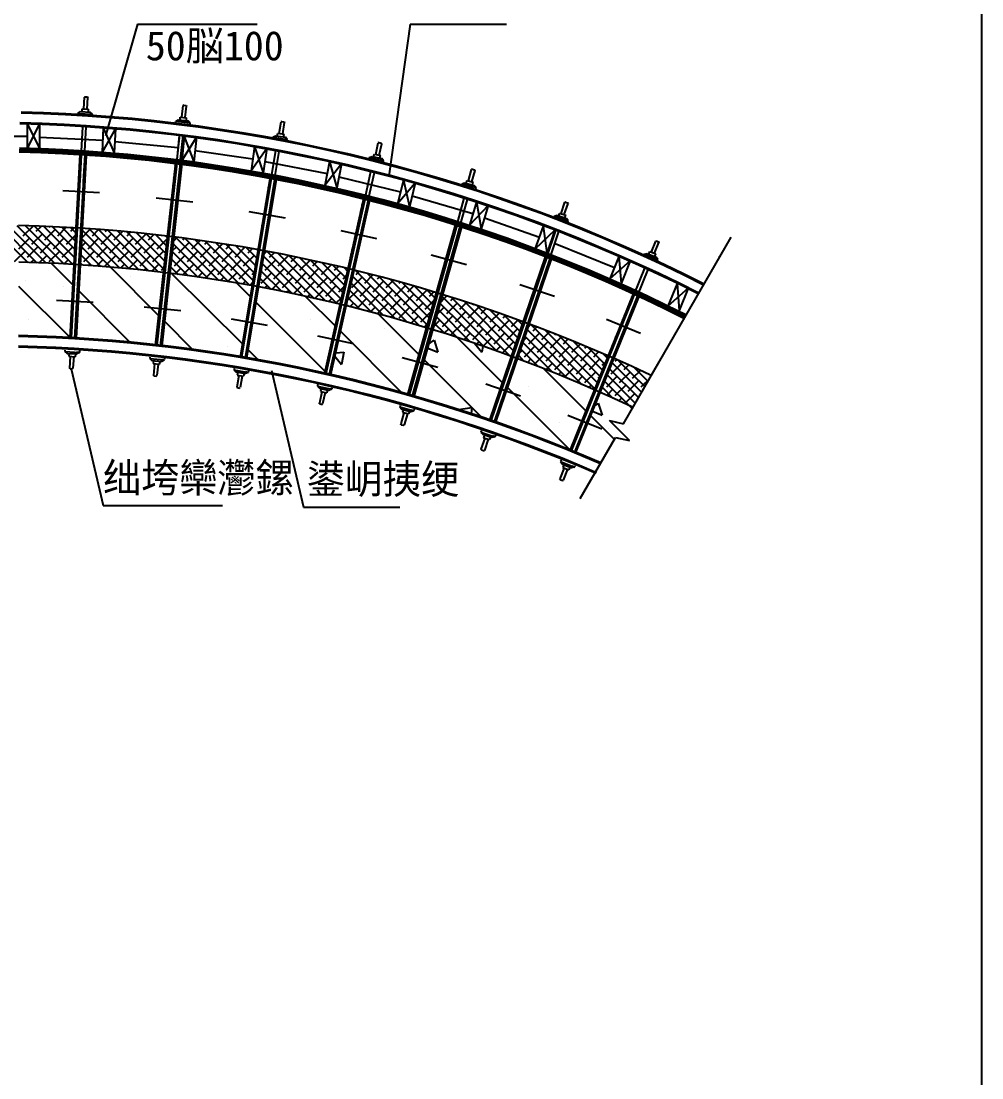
# Model space of a CAD drawing. Header units: metres. Extents: x 0 to 193, y 0 to 136.
# Drawn here: x 153.75 to 193.05, y 56.06 to 99.3 of the extents above; entities that cross this region are included whole.
import ezdxf

# ---------------------------------------------------------------- set-up
doc = ezdxf.new("R2010")
doc.units = ezdxf.units.M
doc.layers.add(' ', color=7, linetype='Continuous')

msp = doc.modelspace()

# ---------------------------------------------------------------- linework, layer by layer
at = {"layer": ' '}
for p, q in [((156.07, 95.53), (156.67, 95.5)), ((160.08, 95.21), (160.67, 95.14)), ((164.05, 94.56), (164.64, 94.46)), ((167.99, 93.72), (168.58, 93.59)), ((171.78, 92.65), (172.36, 92.49)), ((155.45, 92.37), (156.95, 92.29)), ((159.28, 92.07), (160.77, 91.91)), ((163.07, 91.51), (164.55, 91.26)), ((175.56, 91.33), (176.13, 91.13)), ((166.83, 90.74), (168.29, 90.41)), ((178.39, 82.83), (182.8, 90.47)), ((170.52, 89.74), (171.97, 89.34)), ((179.24, 89.77), (179.8, 89.55)), ((174.15, 88.53), (175.57, 88.05)), ((155.2, 87.89), (156.7, 87.81)), ((158.79, 87.62), (160.28, 87.46)), ((162.34, 87.12), (163.82, 86.87)), ((177.69, 87.11), (179.08, 86.54)), ((165.87, 86.43), (167.33, 86.11)), ((155.54, 85.78), (156.14, 85.75)), ((159.01, 85.5), (159.6, 85.44)), ((169.34, 85.54), (170.79, 85.14)), ((178.39, 82.83), (179.85, 85.36)), ((162.45, 85.03), (163.04, 84.93)), ((165.87, 84.37), (166.45, 84.24)), ((172.76, 84.46), (174.18, 83.97)), ((169.24, 83.52), (169.82, 83.36)), ((176.11, 83.18), (177.5, 82.62)), ((178.63, 82.15), (177.82, 82.96)), ((177.82, 82.96), (178.39, 82.83)), ((172.56, 82.49), (173.13, 82.3)), ((176.62, 79.77), (178.06, 82.27)), ((178.06, 82.27), (178.63, 82.15)), ((175.82, 81.28), (176.38, 81.06))]:
    msp.add_line(p, q, dxfattribs=at)
for centre, radius, start in [((152.21, 30.56), 65.04, 63.05), ((152.16, 30.12), 65.04, 63.21), ((152.21, 30.56), 65, 63.05), ((152.16, 30.12), 65, 63.22), ((152.16, 30.12), 63.84, 63.28), ((152.16, 30.12), 63.88, 63.27), ((152.16, 30.12), 63.92, 63.27), ((152.16, 30.12), 63.96, 63.27), ((152.16, 30.12), 64, 63.27), ((152.13, 26.96), 64, 64.68), ((152.17, 27.06), 62.4, 64.8), ((152.13, 22.46), 63.96, 66.68), ((152.13, 22.46), 64, 66.68), ((152.13, 22.46), 63.52, 66.68), ((152.13, 22.46), 63.56, 66.68)]:
    msp.add_arc(centre, radius, start, 88.64, dxfattribs=at)
for p, q in [((158.51, 99.18), (157.2, 94.61)), ((158.51, 99.18), (163.4, 99.18)), ((169.66, 99.18), (168.79, 92.96)), ((169.66, 99.18), (173.6, 99.18)), ((156.31, 95.71), (156.34, 96.19)), ((156.36, 96.21), (156.34, 96.19)), ((156.36, 96.21), (156.46, 96.2)), ((156.45, 95.7), (156.48, 96.18)), ((156.46, 96.2), (156.48, 96.18)), ((156.07, 95.53), (156.18, 95.6)), ((156.18, 95.6), (156.58, 95.58)), ((156.25, 95.71), (156.51, 95.7)), ((156.25, 95.59), (156.25, 95.71)), ((156.51, 95.58), (156.51, 95.7)), ((156.67, 95.5), (156.58, 95.58)), ((160.32, 95.37), (160.38, 95.85)), ((160.4, 95.87), (160.38, 95.85)), ((160.4, 95.87), (160.5, 95.85)), ((160.46, 95.36), (160.52, 95.83)), ((160.5, 95.85), (160.52, 95.83)), ((156.07, 95.47), (156.07, 95.53)), ((156.67, 95.5), (156.56, 95.51)), ((156.67, 95.44), (156.67, 95.5)), ((160.07, 95.15), (160.08, 95.21)), ((160.08, 95.21), (160.18, 95.27)), ((160.18, 95.27), (160.58, 95.22)), ((160.25, 95.26), (160.26, 95.38)), ((160.26, 95.38), (160.52, 95.35)), ((160.51, 95.23), (160.52, 95.35)), ((160.67, 95.14), (160.56, 95.16)), ((160.67, 95.14), (160.58, 95.22)), ((160.67, 95.08), (160.67, 95.14)), ((164.31, 94.71), (164.39, 95.18)), ((164.41, 95.2), (164.39, 95.18)), ((164.41, 95.2), (164.51, 95.18)), ((164.45, 94.69), (164.53, 95.16)), ((164.51, 95.18), (164.53, 95.16)), ((154.5, 95.1), (154, 94.1)), ((154, 95.1), (154.5, 94.1)), ((154, 95.1), (154, 94.1)), ((154.5, 95.1), (154.5, 94.1)), ((156.22, 93.98), (156.27, 94.98)), ((156.36, 93.98), (156.41, 94.98)), ((157.11, 94.94), (157.06, 93.94)), ((157.61, 94.91), (157.06, 93.94)), ((157.11, 94.94), (157.56, 93.92)), ((157.61, 94.91), (157.56, 93.92)), ((164.23, 94.6), (164.25, 94.72)), ((164.25, 94.72), (164.51, 94.68)), ((151.5, 94.6), (154, 94.6)), ((154.5, 94.56), (157.09, 94.44)), ((157.58, 94.38), (160.17, 94.13)), ((160.22, 94.63), (160.12, 93.63)), ((160.14, 93.65), (160.24, 94.65)), ((160.27, 93.64), (160.38, 94.63)), ((160.42, 94.59), (160.32, 93.6)), ((160.92, 94.55), (160.32, 93.6)), ((160.42, 94.59), (160.82, 93.55)), ((160.92, 94.55), (160.82, 93.55)), ((164.04, 94.5), (164.05, 94.56)), ((164.05, 94.56), (164.16, 94.61)), ((164.16, 94.61), (164.56, 94.55)), ((164.49, 94.56), (164.51, 94.68)), ((164.64, 94.46), (164.53, 94.48)), ((164.64, 94.46), (164.56, 94.55)), ((164.63, 94.4), (164.64, 94.46)), ((168.26, 93.85), (168.36, 94.32)), ((168.39, 94.34), (168.36, 94.32)), ((168.39, 94.34), (168.48, 94.31)), ((168.39, 93.82), (168.5, 94.29)), ((168.48, 94.31), (168.5, 94.29)), ((156.15, 93.83), (155.74, 86.34)), ((156.18, 93.83), (155.77, 86.34)), ((160.86, 94.01), (163.23, 93.67)), ((163.3, 94.17), (163.16, 93.18)), ((163.8, 94.09), (163.16, 93.18)), ((163.3, 94.17), (163.65, 93.1)), ((163.8, 94.09), (163.65, 93.1)), ((163.98, 92.86), (164.17, 94)), ((164.12, 92.83), (164.31, 93.97)), ((168.17, 93.75), (168.2, 93.86)), ((168.2, 93.86), (168.45, 93.81)), ((156.21, 93.82), (155.8, 86.34)), ((156.35, 93.82), (155.94, 86.33)), ((156.38, 93.82), (155.97, 86.33)), ((156.41, 93.81), (156, 86.33)), ((156.16, 93.48), (156.13, 93.51)), ((156.16, 93.44), (156.13, 93.47)), ((156.16, 93.46), (156.13, 93.43)), ((156.16, 93.42), (156.13, 93.39)), ((156.16, 93.39), (156.13, 93.42)), ((156.18, 93.73), (156.14, 93.7)), ((156.17, 93.69), (156.14, 93.66)), ((156.17, 93.66), (156.14, 93.69)), ((156.17, 93.62), (156.14, 93.65)), ((156.17, 93.64), (156.14, 93.61)), ((156.17, 93.6), (156.14, 93.57)), ((156.21, 93.82), (156.15, 92.75)), ((156.18, 93.75), (156.15, 93.78)), ((156.17, 93.71), (156.15, 93.74)), ((156.35, 93.82), (156.29, 92.74)), ((156.4, 93.54), (156.36, 93.52)), ((156.39, 93.46), (156.36, 93.5)), ((156.39, 93.42), (156.36, 93.45)), ((156.39, 93.41), (156.36, 93.38)), ((156.39, 93.37), (156.36, 93.41)), ((156.4, 93.68), (156.37, 93.65)), ((156.4, 93.64), (156.37, 93.68)), ((156.4, 93.63), (156.37, 93.61)), ((156.4, 93.59), (156.37, 93.56)), ((156.39, 93.51), (156.37, 93.54)), ((156.41, 93.81), (156.38, 93.78)), ((156.41, 93.78), (156.38, 93.81)), ((156.41, 93.73), (156.38, 93.77)), ((156.4, 93.69), (156.38, 93.72)), ((160.06, 93.5), (159.24, 86.05)), ((160.09, 93.5), (159.27, 86.04)), ((160.12, 93.49), (159.3, 86.04)), ((160.26, 93.48), (159.44, 86.02)), ((160.29, 93.48), (159.47, 86.02)), ((160.32, 93.47), (159.5, 86.02)), ((160.12, 93.49), (160, 92.42)), ((160.08, 93.4), (160.04, 93.37)), ((160.08, 93.42), (160.05, 93.46)), ((160.07, 93.38), (160.05, 93.41)), ((160.26, 93.48), (160.14, 92.4)), ((160.32, 93.47), (160.28, 93.44)), ((160.31, 93.39), (160.28, 93.42)), ((160.31, 93.44), (160.29, 93.47)), ((163.72, 93.56), (166.27, 93.07)), ((166.36, 93.56), (166.17, 92.58)), ((166.85, 93.46), (166.17, 92.58)), ((166.36, 93.56), (166.66, 92.48)), ((166.85, 93.46), (166.66, 92.48)), ((167.98, 93.66), (167.99, 93.72)), ((167.99, 93.72), (168.11, 93.76)), ((168.11, 93.76), (168.5, 93.68)), ((168.43, 93.69), (168.45, 93.81)), ((168.58, 93.59), (168.47, 93.61)), ((168.58, 93.59), (168.5, 93.68)), ((168.57, 93.53), (168.58, 93.59)), ((156.13, 92.94), (156.1, 92.98)), ((156.14, 93.12), (156.11, 93.16)), ((156.14, 93.08), (156.11, 93.11)), ((156.16, 93.37), (156.12, 93.34)), ((156.15, 93.21), (156.12, 93.25)), ((156.15, 93.17), (156.12, 93.2)), ((156.16, 93.35), (156.13, 93.38)), ((156.37, 93.11), (156.34, 93.14)), ((156.36, 92.97), (156.34, 93)), ((156.39, 93.36), (156.35, 93.34)), ((156.38, 93.24), (156.35, 93.27)), ((156.38, 93.2), (156.35, 93.23)), ((156.37, 93.15), (156.35, 93.18)), ((160.05, 93.13), (160.01, 93.11)), ((160.04, 93.07), (160.01, 93.1)), ((160.04, 93.09), (160.01, 93.06)), ((160.04, 93.02), (160.01, 93.05)), ((160.04, 93.04), (160.01, 93.02)), ((160.05, 93.15), (160.02, 93.19)), ((160.05, 93.11), (160.02, 93.14)), ((160.07, 93.31), (160.03, 93.29)), ((160.06, 93.27), (160.03, 93.24)), ((160.07, 93.33), (160.04, 93.37)), ((160.07, 93.36), (160.04, 93.33)), ((160.07, 93.29), (160.04, 93.32)), ((160.27, 93.02), (160.23, 93)), ((160.27, 93.07), (160.24, 93.04)), ((160.27, 93.03), (160.24, 93.07)), ((160.29, 93.2), (160.25, 93.18)), ((160.28, 93.12), (160.25, 93.16)), ((160.27, 93.08), (160.25, 93.11)), ((160.3, 93.29), (160.26, 93.27)), ((160.29, 93.25), (160.26, 93.22)), ((160.28, 93.17), (160.26, 93.2)), ((160.3, 93.34), (160.27, 93.31)), ((160.3, 93.3), (160.27, 93.34)), ((160.3, 93.35), (160.28, 93.38)), ((167.81, 92.01), (168.06, 93.15)), ((167.94, 91.98), (168.2, 93.11)), ((172.05, 92.77), (172.18, 93.23)), ((172.21, 93.24), (172.18, 93.23)), ((172.19, 92.73), (172.32, 93.19)), ((172.21, 93.24), (172.3, 93.22)), ((172.3, 93.22), (172.32, 93.19)), ((156.11, 92.59), (156.08, 92.62)), ((156.11, 92.54), (156.08, 92.57)), ((156.12, 92.68), (156.09, 92.71)), ((156.12, 92.63), (156.09, 92.66)), ((156.13, 92.9), (156.1, 92.93)), ((156.13, 92.85), (156.1, 92.89)), ((156.13, 92.81), (156.1, 92.84)), ((156.34, 92.57), (156.31, 92.6)), ((156.35, 92.7), (156.32, 92.73)), ((156.35, 92.66), (156.32, 92.69)), ((156.35, 92.61), (156.32, 92.64)), ((156.36, 92.93), (156.33, 92.96)), ((156.36, 92.88), (156.33, 92.91)), ((156.36, 92.84), (156.33, 92.87)), ((159.98, 92.53), (159.95, 92.56)), ((159.99, 92.62), (159.96, 92.65)), ((159.99, 92.57), (159.96, 92.61)), ((160.01, 92.8), (159.98, 92.83)), ((160.01, 92.75), (159.98, 92.79)), ((160.02, 92.89), (159.99, 92.92)), ((160.02, 92.84), (159.99, 92.88)), ((160.22, 92.59), (160.19, 92.62)), ((160.21, 92.54), (160.19, 92.58)), ((160.22, 92.63), (160.2, 92.67)), ((160.24, 92.77), (160.21, 92.8)), ((160.25, 92.86), (160.22, 92.89)), ((160.24, 92.81), (160.22, 92.84)), ((160.25, 92.9), (160.23, 92.93)), ((163.93, 92.87), (162.71, 85.56)), ((163.96, 92.86), (162.74, 85.56)), ((163.98, 92.86), (162.77, 85.55)), ((164.12, 92.83), (162.91, 85.53)), ((164.15, 92.82), (162.94, 85.52)), ((164.18, 92.82), (162.97, 85.52)), ((163.98, 92.86), (163.82, 91.88)), ((163.9, 92.53), (163.87, 92.56)), ((163.9, 92.55), (163.87, 92.52)), ((163.91, 92.57), (163.88, 92.6)), ((163.91, 92.59), (163.88, 92.57)), ((163.91, 92.61), (163.89, 92.65)), ((163.93, 92.73), (163.9, 92.7)), ((163.95, 92.81), (163.91, 92.79)), ((163.94, 92.75), (163.91, 92.78)), ((163.94, 92.77), (163.91, 92.75)), ((163.95, 92.86), (163.92, 92.83)), ((163.94, 92.79), (163.92, 92.83)), ((163.95, 92.84), (163.93, 92.87)), ((164.12, 92.83), (163.96, 91.86)), ((164.13, 92.53), (164.11, 92.56)), ((164.15, 92.65), (164.12, 92.62)), ((164.15, 92.62), (164.12, 92.65)), ((164.14, 92.57), (164.12, 92.61)), ((164.17, 92.74), (164.13, 92.71)), ((164.16, 92.69), (164.13, 92.67)), ((164.18, 92.78), (164.14, 92.76)), ((164.18, 92.79), (164.15, 92.83)), ((164.17, 92.75), (164.15, 92.78)), ((166.75, 92.93), (169.27, 92.32)), ((169.39, 92.8), (169.15, 91.83)), ((169.87, 92.68), (169.15, 91.83)), ((169.39, 92.8), (169.64, 91.71)), ((169.87, 92.68), (169.64, 91.71)), ((171.76, 92.59), (171.78, 92.65)), ((171.78, 92.65), (171.89, 92.69)), ((171.89, 92.69), (172.28, 92.58)), ((171.96, 92.67), (171.99, 92.78)), ((171.99, 92.78), (172.24, 92.71)), ((172.21, 92.6), (172.24, 92.71)), ((172.36, 92.49), (172.28, 92.58)), ((156.09, 92.14), (156.06, 92.17)), ((156.09, 92.09), (156.06, 92.12)), ((156.1, 92.36), (156.07, 92.39)), ((156.1, 92.32), (156.07, 92.35)), ((156.1, 92.27), (156.07, 92.3)), ((156.1, 92.41), (156.08, 92.44)), ((156.32, 92.16), (156.29, 92.2)), ((156.32, 92.12), (156.29, 92.15)), ((156.32, 92.07), (156.29, 92.11)), ((156.33, 92.39), (156.3, 92.42)), ((156.33, 92.34), (156.3, 92.38)), ((156.33, 92.3), (156.3, 92.33)), ((156.34, 92.43), (156.31, 92.46)), ((159.93, 92.08), (159.91, 92.12)), ((159.95, 92.22), (159.92, 92.25)), ((159.96, 92.31), (159.93, 92.34)), ((159.95, 92.26), (159.93, 92.3)), ((159.96, 92.35), (159.94, 92.38)), ((159.98, 92.49), (159.95, 92.52)), ((160.17, 92.1), (160.14, 92.13)), ((160.18, 92.23), (160.15, 92.26)), ((160.19, 92.32), (160.16, 92.35)), ((160.18, 92.28), (160.16, 92.31)), ((160.19, 92.37), (160.17, 92.4)), ((160.21, 92.5), (160.18, 92.53)), ((163.83, 92.08), (163.8, 92.12)), ((163.85, 92.22), (163.82, 92.25)), ((163.86, 92.26), (163.83, 92.29)), ((163.86, 92.3), (163.84, 92.34)), ((163.87, 92.35), (163.85, 92.38)), ((163.9, 92.5), (163.86, 92.48)), ((163.89, 92.48), (163.87, 92.52)), ((164.06, 92.08), (164.03, 92.12)), ((164.09, 92.26), (164.06, 92.3)), ((164.08, 92.22), (164.06, 92.25)), ((164.1, 92.31), (164.07, 92.34)), ((164.1, 92.35), (164.08, 92.38)), ((164.12, 92.47), (164.09, 92.45)), ((164.13, 92.52), (164.1, 92.49)), ((164.13, 92.48), (164.1, 92.52)), ((169.75, 92.16), (172.23, 91.43)), ((172.36, 92.49), (172.25, 92.52)), ((172.34, 92.43), (172.36, 92.49)), ((156.07, 91.82), (156.04, 91.86)), ((156.07, 91.78), (156.04, 91.81)), ((156.07, 91.73), (156.04, 91.77)), ((156.08, 92), (156.05, 92.03)), ((156.07, 91.87), (156.05, 91.9)), ((156.08, 92.05), (156.06, 92.08)), ((156.3, 91.85), (156.27, 91.88)), ((156.3, 91.81), (156.27, 91.84)), ((156.3, 91.76), (156.27, 91.79)), ((156.31, 92.03), (156.28, 92.06)), ((156.31, 91.9), (156.28, 91.93)), ((159.89, 91.68), (159.86, 91.71)), ((159.9, 91.77), (159.87, 91.8)), ((159.89, 91.73), (159.87, 91.76)), ((159.9, 91.82), (159.88, 91.85)), ((159.92, 91.95), (159.89, 91.98)), ((159.93, 92.04), (159.9, 92.07)), ((159.92, 91.99), (159.9, 92.03)), ((160.12, 91.7), (160.09, 91.73)), ((160.13, 91.79), (160.1, 91.82)), ((160.13, 91.74), (160.1, 91.77)), ((160.14, 91.83), (160.11, 91.86)), ((160.15, 91.96), (160.12, 92)), ((160.16, 92.05), (160.13, 92.09)), ((160.16, 92.01), (160.13, 92.04)), ((163.77, 91.73), (163.74, 91.76)), ((163.76, 91.68), (163.74, 91.72)), ((163.77, 91.77), (163.75, 91.81)), ((163.78, 91.82), (163.76, 91.85)), ((163.8, 91.95), (163.78, 91.98)), ((163.82, 92.04), (163.79, 92.07)), ((163.81, 91.99), (163.79, 92.03)), ((163.99, 91.69), (163.97, 91.72)), ((164.01, 91.77), (163.98, 91.81)), ((164, 91.73), (163.98, 91.76)), ((164.02, 91.82), (163.99, 91.85)), ((164.04, 91.95), (164.01, 91.99)), ((164.04, 92), (164.02, 92.03)), ((164.05, 92.04), (164.03, 92.07)), ((167.75, 92.03), (166.16, 84.88)), ((167.78, 92.02), (166.19, 84.88)), ((167.81, 92.01), (166.21, 84.87)), ((167.94, 91.98), (166.35, 84.84)), ((167.97, 91.97), (166.38, 84.83)), ((168, 91.96), (166.41, 84.83)), ((167.81, 92.01), (167.61, 91.14)), ((167.72, 91.75), (167.68, 91.73)), ((167.73, 91.8), (167.69, 91.78)), ((167.71, 91.73), (167.69, 91.77)), ((167.74, 91.84), (167.7, 91.82)), ((167.72, 91.77), (167.7, 91.81)), ((167.73, 91.82), (167.71, 91.85)), ((167.74, 91.86), (167.72, 91.9)), ((167.77, 91.97), (167.73, 91.95)), ((167.94, 91.98), (167.75, 91.11)), ((167.94, 91.71), (167.91, 91.69)), ((167.95, 91.72), (167.92, 91.76)), ((167.95, 91.75), (167.92, 91.73)), ((167.96, 91.76), (167.93, 91.8)), ((167.97, 91.81), (167.94, 91.84)), ((167.98, 91.85), (167.95, 91.89)), ((167.98, 91.88), (167.95, 91.86)), ((167.99, 91.93), (167.96, 91.91)), ((171.57, 90.94), (171.88, 92.06)), ((171.7, 90.9), (172.01, 92.01)), ((172.38, 91.91), (172.09, 90.95)), ((172.86, 91.76), (172.09, 90.95)), ((172.38, 91.91), (172.57, 90.8)), ((172.86, 91.76), (172.57, 90.8)), ((175.84, 91.43), (175.99, 91.89)), ((175.97, 91.39), (176.13, 91.84)), ((176.02, 91.9), (175.99, 91.89)), ((176.02, 91.9), (176.11, 91.87)), ((176.11, 91.87), (176.13, 91.84)), ((156.04, 91.29), (156.01, 91.32)), ((156.04, 91.24), (156.01, 91.27)), ((156.05, 91.47), (156.02, 91.5)), ((156.04, 91.33), (156.02, 91.36)), ((156.06, 91.6), (156.03, 91.63)), ((156.06, 91.55), (156.03, 91.59)), ((156.05, 91.51), (156.03, 91.54)), ((156.27, 91.27), (156.24, 91.3)), ((156.27, 91.22), (156.24, 91.25)), ((156.28, 91.36), (156.25, 91.39)), ((156.27, 91.31), (156.25, 91.34)), ((156.29, 91.63), (156.26, 91.66)), ((156.29, 91.58), (156.26, 91.61)), ((156.29, 91.54), (156.26, 91.57)), ((156.28, 91.49), (156.26, 91.52)), ((159.84, 91.24), (159.81, 91.27)), ((159.84, 91.28), (159.82, 91.31)), ((159.86, 91.41), (159.83, 91.45)), ((159.87, 91.5), (159.84, 91.54)), ((159.86, 91.46), (159.84, 91.49)), ((159.87, 91.55), (159.85, 91.58)), ((160.07, 91.2), (160.04, 91.24)), ((160.08, 91.29), (160.05, 91.33)), ((160.07, 91.25), (160.05, 91.28)), ((160.09, 91.43), (160.06, 91.46)), ((160.1, 91.52), (160.07, 91.55)), ((160.1, 91.47), (160.07, 91.51)), ((160.11, 91.56), (160.08, 91.6)), ((163.69, 91.24), (163.66, 91.28)), ((163.69, 91.29), (163.67, 91.32)), ((163.72, 91.42), (163.69, 91.45)), ((163.72, 91.46), (163.7, 91.5)), ((163.74, 91.55), (163.71, 91.59)), ((163.73, 91.51), (163.71, 91.54)), ((163.92, 91.24), (163.89, 91.28)), ((163.93, 91.29), (163.9, 91.32)), ((163.95, 91.42), (163.92, 91.45)), ((163.96, 91.46), (163.93, 91.5)), ((163.96, 91.51), (163.94, 91.54)), ((163.97, 91.55), (163.95, 91.59)), ((167.6, 91.21), (167.57, 91.24)), ((167.61, 91.25), (167.58, 91.28)), ((167.62, 91.29), (167.59, 91.33)), ((167.63, 91.34), (167.6, 91.37)), ((167.65, 91.47), (167.63, 91.5)), ((167.66, 91.51), (167.64, 91.55)), ((167.67, 91.56), (167.65, 91.59)), ((167.68, 91.6), (167.66, 91.64)), ((167.84, 91.24), (167.82, 91.27)), ((167.85, 91.28), (167.83, 91.32)), ((167.86, 91.33), (167.84, 91.36)), ((167.89, 91.46), (167.87, 91.49)), ((167.91, 91.54), (167.88, 91.58)), ((167.9, 91.5), (167.88, 91.54)), ((167.92, 91.59), (167.89, 91.62)), ((172.7, 91.25), (174.95, 90.46)), ((175.54, 91.27), (175.56, 91.33)), ((175.56, 91.33), (175.68, 91.36)), ((175.68, 91.36), (176.06, 91.23)), ((175.74, 91.34), (175.78, 91.45)), ((175.78, 91.45), (176.03, 91.37)), ((175.99, 91.25), (176.03, 91.37)), ((152.51, 90.94), (154.02, 89.43)), ((152.87, 90.94), (154.39, 89.42)), ((153.22, 90.94), (154.76, 89.41)), ((153.57, 90.94), (155.13, 89.39)), ((154.24, 90.92), (153.82, 90.51)), ((153.93, 90.93), (155.5, 89.37)), ((154.3, 90.92), (155.87, 89.35)), ((154.58, 90.91), (154.35, 90.69)), ((154.67, 90.91), (155.92, 89.65)), ((154.92, 90.9), (154.88, 90.87)), ((155.03, 90.89), (155.94, 89.99)), ((155.59, 90.87), (155.24, 90.51)), ((155.41, 90.88), (155.96, 90.32)), ((155.92, 90.85), (155.77, 90.69)), ((155.78, 90.85), (155.98, 90.66)), ((156.02, 90.93), (155.99, 90.96)), ((156.03, 91.06), (156, 91.09)), ((156.03, 91.02), (156, 91.05)), ((156.02, 90.97), (156, 91)), ((156.04, 91.2), (156.01, 91.23)), ((156.16, 90.83), (157.78, 89.21)), ((156.25, 90.82), (156.22, 90.85)), ((156.26, 91.09), (156.23, 91.12)), ((156.26, 91.04), (156.23, 91.08)), ((156.26, 91), (156.23, 91.03)), ((156.25, 90.95), (156.23, 90.99)), ((156.53, 90.81), (158.17, 89.17)), ((159.8, 90.88), (159.77, 90.91)), ((159.81, 90.97), (159.78, 91)), ((159.8, 90.92), (159.78, 90.96)), ((159.81, 91.01), (159.79, 91.05)), ((159.83, 91.15), (159.8, 91.18)), ((159.83, 91.19), (159.81, 91.22)), ((160.04, 90.94), (160.01, 90.97)), ((160.03, 90.89), (160.01, 90.93)), ((160.05, 91.03), (160.02, 91.06)), ((160.04, 90.98), (160.02, 91.01)), ((160.06, 91.16), (160.04, 91.19)), ((163.63, 90.89), (163.6, 90.92)), ((163.63, 90.93), (163.61, 90.97)), ((163.65, 91.02), (163.62, 91.05)), ((163.64, 90.98), (163.62, 91.01)), ((163.68, 91.2), (163.65, 91.23)), ((163.67, 91.15), (163.65, 91.19)), ((163.87, 90.93), (163.84, 90.97)), ((163.86, 90.89), (163.84, 90.92)), ((163.88, 90.98), (163.85, 91.01)), ((163.88, 91.02), (163.86, 91.06)), ((163.9, 91.15), (163.88, 91.19)), ((163.91, 91.2), (163.89, 91.23)), ((167.51, 90.81), (167.49, 90.85)), ((167.54, 90.94), (167.51, 90.98)), ((167.55, 90.99), (167.52, 91.02)), ((167.56, 91.03), (167.53, 91.07)), ((167.57, 91.07), (167.54, 91.11)), ((167.74, 90.8), (167.72, 90.83)), ((167.77, 90.93), (167.75, 90.97)), ((167.78, 90.97), (167.76, 91.01)), ((167.79, 91.02), (167.77, 91.05)), ((167.8, 91.06), (167.78, 91.1)), ((167.83, 91.19), (167.81, 91.23)), ((171.51, 90.96), (169.56, 84.02)), ((171.54, 90.95), (169.59, 84.01)), ((171.57, 90.94), (169.62, 84.01)), ((171.7, 90.9), (169.75, 83.97)), ((171.73, 90.89), (169.78, 83.96)), ((171.76, 90.88), (169.81, 83.95)), ((171.57, 90.94), (171.35, 90.19)), ((171.51, 90.84), (171.47, 90.82)), ((171.49, 90.77), (171.47, 90.81)), ((171.52, 90.88), (171.48, 90.86)), ((171.5, 90.82), (171.48, 90.85)), ((171.7, 90.9), (171.49, 90.15)), ((171.51, 90.86), (171.49, 90.9)), ((171.52, 90.9), (171.5, 90.94)), ((171.73, 90.79), (171.71, 90.83)), ((171.74, 90.83), (171.72, 90.87)), ((175.1, 90.92), (174.77, 89.97)), ((175.1, 90.92), (175.25, 89.81)), ((176.13, 91.13), (176.02, 91.17)), ((176.13, 91.13), (176.06, 91.23)), ((176.11, 91.08), (176.13, 91.13)), ((154.09, 90.42), (153.65, 89.98)), ((154.62, 90.6), (154.18, 90.16)), ((155.15, 90.78), (154.71, 90.34)), ((155.5, 90.42), (155.06, 89.98)), ((156.03, 90.6), (155.59, 90.16)), ((156.22, 90.41), (157.4, 89.24)), ((156.56, 90.78), (156.23, 90.44)), ((156.92, 90.42), (156.48, 89.98)), ((156.92, 90.78), (156.65, 90.51)), ((156.92, 90.78), (158.57, 89.13)), ((157.45, 90.6), (157.01, 90.16)), ((157.25, 90.75), (157.18, 90.69)), ((157.3, 90.75), (158.96, 89.09)), ((157.9, 90.7), (157.54, 90.34)), ((157.69, 90.72), (159.36, 89.04)), ((158.33, 90.42), (157.89, 89.98)), ((158.07, 90.68), (159.58, 89.17)), ((158.22, 90.67), (158.07, 90.51)), ((158.86, 90.6), (158.42, 90.16)), ((158.47, 90.64), (159.62, 89.49)), ((158.86, 90.6), (159.65, 89.81)), ((159.18, 90.57), (158.95, 90.34)), ((159.26, 90.56), (159.69, 90.13)), ((159.75, 90.42), (159.3, 89.98)), ((159.5, 90.53), (159.48, 90.51)), ((159.66, 90.52), (159.72, 90.45)), ((159.77, 90.61), (159.74, 90.64)), ((159.78, 90.7), (159.75, 90.73)), ((159.77, 90.66), (159.75, 90.69)), ((159.78, 90.74), (159.76, 90.78)), ((159.99, 90.49), (159.96, 90.52)), ((160.13, 90.46), (159.97, 90.29)), ((160.01, 90.67), (159.98, 90.7)), ((160, 90.62), (159.98, 90.66)), ((160.02, 90.76), (159.99, 90.79)), ((160.01, 90.71), (159.99, 90.75)), ((160.06, 90.47), (161.82, 88.71)), ((160.44, 90.42), (160.36, 90.34)), ((160.46, 90.41), (162.24, 88.64)), ((163.54, 90.36), (163.51, 90.39)), ((163.55, 90.4), (163.52, 90.43)), ((163.55, 90.44), (163.53, 90.48)), ((163.56, 90.49), (163.54, 90.52)), ((163.58, 90.62), (163.56, 90.66)), ((163.6, 90.71), (163.57, 90.74)), ((163.59, 90.67), (163.57, 90.7)), ((163.61, 90.75), (163.58, 90.79)), ((163.77, 90.36), (163.75, 90.39)), ((163.79, 90.44), (163.76, 90.48)), ((163.78, 90.4), (163.76, 90.44)), ((163.79, 90.49), (163.77, 90.52)), ((163.82, 90.62), (163.79, 90.66)), ((163.82, 90.67), (163.8, 90.7)), ((163.84, 90.75), (163.81, 90.79)), ((163.83, 90.71), (163.81, 90.75)), ((167.42, 90.42), (167.4, 90.45)), ((167.43, 90.46), (167.41, 90.5)), ((167.44, 90.5), (167.42, 90.54)), ((167.45, 90.55), (167.43, 90.58)), ((167.48, 90.68), (167.46, 90.72)), ((167.49, 90.72), (167.47, 90.76)), ((167.5, 90.77), (167.48, 90.8)), ((167.65, 90.4), (167.63, 90.44)), ((167.66, 90.45), (167.64, 90.48)), ((167.67, 90.49), (167.65, 90.53)), ((167.68, 90.54), (167.66, 90.57)), ((167.71, 90.67), (167.69, 90.7)), ((167.72, 90.71), (167.7, 90.75)), ((167.73, 90.76), (167.71, 90.79)), ((171.37, 90.34), (171.35, 90.38)), ((171.38, 90.38), (171.36, 90.42)), ((171.42, 90.51), (171.39, 90.55)), ((171.43, 90.56), (171.41, 90.59)), ((171.44, 90.6), (171.42, 90.64)), ((171.45, 90.64), (171.43, 90.68)), ((171.49, 90.8), (171.46, 90.77)), ((171.61, 90.36), (171.59, 90.4)), ((171.65, 90.49), (171.63, 90.53)), ((171.66, 90.53), (171.64, 90.57)), ((171.67, 90.58), (171.65, 90.61)), ((171.68, 90.62), (171.66, 90.66)), ((171.72, 90.74), (171.68, 90.72)), ((171.73, 90.78), (171.69, 90.76)), ((171.72, 90.75), (171.7, 90.79)), ((175.58, 90.75), (174.77, 89.97)), ((175.58, 90.75), (175.25, 89.81)), ((175.25, 89.64), (175.62, 90.74)), ((175.38, 89.59), (175.75, 90.69)), ((154.44, 90.07), (154, 89.63)), ((154.97, 90.25), (154.53, 89.81)), ((155.86, 90.07), (155.41, 89.63)), ((156.39, 90.25), (156.21, 90.07)), ((156.21, 90.08), (157.01, 89.27)), ((157.27, 90.07), (156.83, 89.63)), ((157.8, 90.25), (157.36, 89.81)), ((158.69, 90.07), (158.24, 89.63)), ((159.22, 90.25), (158.77, 89.81)), ((160.1, 90.07), (159.92, 89.89)), ((159.96, 90.21), (161.4, 88.77)), ((160.63, 90.25), (160.19, 89.81)), ((161.07, 90.33), (160.72, 89.98)), ((160.87, 90.36), (162.66, 88.57)), ((161.51, 90.07), (161.07, 89.63)), ((161.38, 90.29), (161.25, 90.16)), ((161.28, 90.3), (163.09, 88.5)), ((161.99, 90.19), (161.6, 89.81)), ((161.7, 90.24), (163.23, 88.7)), ((162.12, 90.18), (163.28, 89.01)), ((162.3, 90.15), (162.13, 89.98)), ((162.9, 90.05), (162.49, 89.63)), ((162.54, 90.11), (163.34, 89.31)), ((162.96, 90.04), (163.39, 89.61)), ((163.2, 89.99), (163.02, 89.81)), ((163.39, 89.96), (163.44, 89.92)), ((163.5, 90.09), (163.47, 90.12)), ((163.5, 90.13), (163.48, 90.17)), ((163.52, 90.22), (163.49, 90.26)), ((163.51, 90.18), (163.49, 90.21)), ((163.71, 89.96), (163.68, 89.99)), ((163.73, 90.09), (163.7, 90.13)), ((163.74, 90.13), (163.71, 90.17)), ((163.74, 90.18), (163.72, 90.21)), ((163.75, 90.22), (163.73, 90.26)), ((167.31, 89.93), (167.29, 89.97)), ((167.32, 89.98), (167.3, 90.01)), ((167.33, 90.02), (167.31, 90.06)), ((167.36, 90.15), (167.34, 90.19)), ((167.37, 90.2), (167.35, 90.23)), ((167.38, 90.24), (167.36, 90.28)), ((167.39, 90.28), (167.37, 90.32)), ((167.55, 89.92), (167.52, 89.96)), ((167.56, 89.97), (167.53, 90)), ((167.57, 90.01), (167.54, 90.05)), ((167.59, 90.14), (167.57, 90.18)), ((167.6, 90.19), (167.58, 90.22)), ((167.61, 90.23), (167.59, 90.27)), ((167.62, 90.27), (167.6, 90.31)), ((171.27, 89.99), (171.25, 90.03)), ((171.28, 90.04), (171.26, 90.07)), ((171.29, 90.08), (171.27, 90.12)), ((171.31, 90.12), (171.28, 90.16)), ((171.34, 90.25), (171.32, 90.29)), ((171.35, 90.3), (171.33, 90.33)), ((171.5, 89.97), (171.48, 90.01)), ((171.51, 90.01), (171.49, 90.05)), ((171.53, 90.06), (171.5, 90.09)), ((171.54, 90.1), (171.52, 90.14)), ((171.57, 90.23), (171.55, 90.27)), ((171.59, 90.27), (171.57, 90.31)), ((171.6, 90.32), (171.58, 90.35)), ((175.59, 90.2), (178.02, 89.22)), ((179.53, 89.86), (179.71, 90.3)), ((179.66, 89.81), (179.84, 90.25)), ((179.73, 90.32), (179.71, 90.3)), ((179.73, 90.32), (179.83, 90.28)), ((179.83, 90.28), (179.84, 90.25)), ((153.91, 89.89), (153.47, 89.45)), ((154.27, 89.54), (154.15, 89.43)), ((154.8, 89.72), (154.49, 89.42)), ((155.33, 89.89), (154.88, 89.45)), ((155.68, 89.54), (155.51, 89.37)), ((156.21, 89.72), (156.18, 89.69)), ((156.19, 89.74), (156.63, 89.3)), ((156.74, 89.89), (156.3, 89.45)), ((157.09, 89.54), (156.84, 89.28)), ((157.62, 89.72), (157.18, 89.28)), ((158.15, 89.89), (157.71, 89.45)), ((158.51, 89.54), (158.14, 89.17)), ((159.04, 89.72), (158.6, 89.28)), ((159.57, 89.89), (159.13, 89.45)), ((159.92, 89.54), (159.88, 89.5)), ((159.89, 89.58), (160.57, 88.89)), ((159.92, 89.89), (160.98, 88.83)), ((160.45, 89.72), (160.01, 89.28)), ((160.98, 89.89), (160.54, 89.45)), ((161.34, 89.54), (160.89, 89.1)), ((161.87, 89.72), (161.43, 89.28)), ((162.4, 89.89), (161.96, 89.45)), ((162.75, 89.54), (162.31, 89.1)), ((163.28, 89.72), (162.84, 89.28)), ((163.66, 89.69), (165.29, 88.06)), ((163.8, 89.89), (163.67, 89.76)), ((164.17, 89.54), (163.72, 89.1)), ((163.82, 89.88), (165.74, 87.96)), ((164.1, 89.83), (163.9, 89.63)), ((164.69, 89.71), (164.25, 89.28)), ((164.26, 89.8), (166.2, 87.86)), ((164.7, 89.71), (166.66, 87.75)), ((164.99, 89.65), (164.78, 89.45)), ((165.57, 89.53), (165.14, 89.1)), ((165.15, 89.62), (166.84, 87.93)), ((165.59, 89.53), (166.9, 88.22)), ((167.22, 89.5), (167.19, 89.53)), ((167.24, 89.63), (167.22, 89.66)), ((167.25, 89.67), (167.23, 89.71)), ((167.26, 89.72), (167.24, 89.75)), ((167.27, 89.76), (167.25, 89.79)), ((167.3, 89.89), (167.28, 89.93)), ((167.45, 89.48), (167.43, 89.52)), ((167.48, 89.62), (167.45, 89.65)), ((167.49, 89.66), (167.46, 89.7)), ((167.5, 89.7), (167.47, 89.74)), ((167.51, 89.75), (167.48, 89.78)), ((167.54, 89.88), (167.51, 89.91)), ((171.12, 89.48), (171.1, 89.51)), ((171.14, 89.52), (171.11, 89.56)), ((171.15, 89.56), (171.13, 89.6)), ((171.16, 89.61), (171.14, 89.64)), ((171.2, 89.74), (171.18, 89.77)), ((171.21, 89.78), (171.19, 89.82)), ((171.22, 89.82), (171.2, 89.86)), ((171.23, 89.86), (171.21, 89.9)), ((171.37, 89.49), (171.35, 89.53)), ((171.38, 89.54), (171.36, 89.57)), ((171.39, 89.58), (171.37, 89.62)), ((171.43, 89.71), (171.41, 89.75)), ((171.44, 89.75), (171.42, 89.79)), ((171.45, 89.8), (171.43, 89.83)), ((171.46, 89.84), (171.44, 89.88)), ((175.19, 89.66), (172.91, 82.97)), ((175.22, 89.65), (172.93, 82.96)), ((175.25, 89.64), (172.96, 82.95)), ((175.38, 89.59), (173.1, 82.91)), ((175.41, 89.58), (173.12, 82.9)), ((175.43, 89.57), (173.15, 82.89)), ((175.25, 89.64), (175.04, 89.03)), ((175.16, 89.48), (175.14, 89.52)), ((175.21, 89.63), (175.17, 89.61)), ((175.38, 89.59), (175.17, 88.98)), ((175.2, 89.61), (175.19, 89.65)), ((175.43, 89.56), (175.39, 89.54)), ((178.2, 89.68), (177.83, 88.76)), ((178.2, 89.68), (178.29, 88.57)), ((179.22, 89.71), (179.24, 89.77)), ((179.24, 89.77), (179.36, 89.8)), ((179.36, 89.8), (179.73, 89.65)), ((179.43, 89.77), (179.47, 89.88)), ((179.47, 89.88), (179.71, 89.78)), ((179.67, 89.67), (179.71, 89.78)), ((179.8, 89.55), (179.7, 89.59)), ((179.8, 89.55), (179.73, 89.65)), ((179.78, 89.49), (179.8, 89.55)), ((182.35, 89.69), (182.28, 89.63)), ((154.98, 89.4), (155.86, 88.51)), ((155.91, 89.42), (155.84, 89.35)), ((156.17, 89.41), (156.25, 89.33)), ((156.56, 89.36), (156.51, 89.31)), ((157.4, 89.24), (159.37, 87.26)), ((157.98, 89.36), (157.82, 89.2)), ((158.86, 89.19), (158.78, 89.11)), ((159.39, 89.36), (159.1, 89.07)), ((159.58, 89.2), (159.48, 89.1)), ((159.85, 89.26), (160.17, 88.94)), ((160.28, 89.19), (160.05, 88.96)), ((160.81, 89.36), (160.36, 88.92)), ((161.69, 89.19), (161.29, 88.79)), ((162.22, 89.36), (161.78, 88.92)), ((163.1, 89.19), (162.66, 88.75)), ((163.56, 89.08), (164.4, 88.25)), ((163.63, 89.36), (163.6, 89.33)), ((163.61, 89.39), (164.84, 88.16)), ((164.52, 89.19), (164.08, 88.75)), ((165.05, 89.36), (164.61, 88.92)), ((165.93, 89.19), (165.49, 88.75)), ((165.86, 89.47), (165.67, 89.28)), ((166.44, 89.34), (166.02, 88.92)), ((166.05, 89.43), (166.96, 88.51)), ((166.5, 89.32), (167.03, 88.8)), ((166.73, 89.27), (166.55, 89.1)), ((166.97, 89.22), (167.09, 89.09)), ((167.19, 89.36), (167.16, 89.4)), ((167.2, 89.41), (167.17, 89.44)), ((167.21, 89.45), (167.18, 89.49)), ((167.39, 89.22), (167.37, 89.26)), ((167.42, 89.35), (167.4, 89.39)), ((167.43, 89.4), (167.41, 89.43)), ((167.44, 89.44), (167.42, 89.48)), ((167.43, 89.1), (169.54, 86.99)), ((171, 89.04), (170.98, 89.08)), ((171.01, 89.09), (170.99, 89.12)), ((171.05, 89.22), (171.03, 89.25)), ((171.06, 89.26), (171.04, 89.3)), ((171.07, 89.3), (171.05, 89.34)), ((171.09, 89.35), (171.07, 89.38)), ((171.25, 89.06), (171.23, 89.1)), ((171.28, 89.19), (171.26, 89.23)), ((171.29, 89.24), (171.27, 89.27)), ((171.31, 89.28), (171.29, 89.32)), ((171.32, 89.32), (171.3, 89.36)), ((171.36, 89.45), (171.33, 89.49)), ((175.03, 89.1), (175.01, 89.14)), ((175.04, 89.14), (175.03, 89.18)), ((175.06, 89.18), (175.04, 89.22)), ((175.07, 89.23), (175.05, 89.26)), ((175.12, 89.35), (175.1, 89.39)), ((175.13, 89.4), (175.11, 89.43)), ((175.15, 89.44), (175.13, 89.48)), ((175.26, 89.06), (175.24, 89.1)), ((175.27, 89.1), (175.26, 89.14)), ((175.29, 89.15), (175.27, 89.18)), ((175.3, 89.19), (175.29, 89.23)), ((175.35, 89.32), (175.33, 89.35)), ((175.36, 89.36), (175.34, 89.4)), ((175.38, 89.4), (175.36, 89.44)), ((175.39, 89.44), (175.37, 89.48)), ((178.67, 89.5), (177.83, 88.76)), ((178.67, 89.5), (178.29, 88.57)), ((178.83, 88.12), (179.27, 89.2)), ((178.96, 88.06), (179.4, 89.14)), ((153.95, 88.69), (153.95, 88.69)), ((158.22, 88.87), (158.22, 88.87)), ((159.75, 89.01), (159.73, 89)), ((159.92, 88.97), (162.8, 86.1)), ((161.16, 89.01), (160.98, 88.83)), ((162.04, 88.83), (161.9, 88.69)), ((162.57, 89.01), (162.21, 88.65)), ((162.93, 88.66), (162.81, 88.54)), ((163.29, 89.02), (163.19, 88.92)), ((163.51, 88.78), (163.96, 88.33)), ((163.99, 89.01), (163.55, 88.57)), ((164.34, 88.66), (164.01, 88.32)), ((164.87, 88.83), (164.43, 88.39)), ((165.4, 89.01), (164.96, 88.57)), ((165.76, 88.66), (165.31, 88.22)), ((166.29, 88.83), (165.84, 88.39)), ((166.82, 89.01), (166.38, 88.57)), ((167.05, 88.89), (166.91, 88.75)), ((167.7, 88.83), (167.26, 88.39)), ((167.31, 88.87), (169.05, 87.13)), ((167.58, 89.07), (167.44, 88.92)), ((168.14, 88.92), (167.79, 88.57)), ((167.9, 88.99), (170.05, 86.84)), ((168.58, 88.66), (168.14, 88.22)), ((168.42, 88.85), (168.32, 88.75)), ((168.38, 88.86), (170.36, 86.88)), ((168.98, 88.7), (168.67, 88.39)), ((168.86, 88.73), (170.44, 87.16)), ((170.9, 88.7), (170.88, 88.73)), ((170.92, 88.74), (170.9, 88.78)), ((170.93, 88.78), (170.91, 88.82)), ((170.94, 88.83), (170.92, 88.86)), ((170.98, 88.96), (170.96, 88.99)), ((170.99, 89), (170.97, 89.04)), ((171.14, 88.67), (171.12, 88.71)), ((171.15, 88.72), (171.13, 88.75)), ((171.16, 88.76), (171.14, 88.8)), ((171.17, 88.8), (171.15, 88.84)), ((171.21, 88.93), (171.19, 88.97)), ((171.22, 88.98), (171.2, 89.01)), ((171.23, 89.02), (171.21, 89.06)), ((174.87, 88.63), (174.85, 88.67)), ((174.88, 88.67), (174.87, 88.71)), ((174.9, 88.72), (174.88, 88.75)), ((174.94, 88.84), (174.92, 88.88)), ((174.96, 88.89), (174.94, 88.92)), ((174.97, 88.93), (174.95, 88.97)), ((174.99, 88.97), (174.97, 89.01)), ((175.12, 88.64), (175.1, 88.67)), ((175.13, 88.68), (175.11, 88.72)), ((175.17, 88.81), (175.15, 88.84)), ((175.19, 88.85), (175.17, 88.89)), ((175.2, 88.89), (175.18, 88.93)), ((175.22, 88.93), (175.2, 88.97)), ((153.65, 88.46), (155.74, 86.37)), ((155.49, 88.44), (155.49, 88.44)), ((156.11, 88.27), (158.2, 86.17)), ((162.58, 88.58), (163.12, 88.04)), ((163.22, 88.59), (163.12, 88.49)), ((163.46, 88.48), (163.52, 88.42)), ((163.81, 88.48), (163.71, 88.38)), ((164.7, 88.3), (164.6, 88.21)), ((165.23, 88.48), (164.89, 88.15)), ((166.11, 88.3), (165.77, 87.96)), ((166.64, 88.48), (166.2, 88.04)), ((166.95, 88.43), (166.73, 88.22)), ((167.52, 88.3), (167.08, 87.86)), ((167.18, 88.29), (168.08, 87.4)), ((167.25, 88.58), (168.56, 87.27)), ((168.05, 88.48), (167.61, 88.04)), ((168.94, 88.3), (168.5, 87.86)), ((169.47, 88.48), (169.03, 88.04)), ((169.26, 88.62), (169.2, 88.57)), ((169.35, 88.6), (170.52, 87.43)), ((169.81, 88.47), (169.56, 88.22)), ((169.84, 88.46), (170.59, 87.71)), ((170.35, 88.3), (169.91, 87.86)), ((170.34, 88.31), (170.67, 87.98)), ((170.63, 88.23), (170.44, 88.04)), ((170.83, 88.44), (170.81, 88.48)), ((170.84, 88.48), (170.82, 88.52)), ((170.86, 88.52), (170.83, 88.56)), ((170.87, 88.57), (170.85, 88.61)), ((171.03, 88.28), (171.01, 88.32)), ((171.06, 88.41), (171.04, 88.45)), ((171.08, 88.46), (171.05, 88.49)), ((171.09, 88.5), (171.07, 88.54)), ((171.1, 88.54), (171.08, 88.58)), ((174.73, 88.21), (174.71, 88.24)), ((174.77, 88.33), (174.75, 88.37)), ((174.78, 88.38), (174.76, 88.41)), ((174.8, 88.42), (174.78, 88.46)), ((174.81, 88.46), (174.79, 88.5)), ((174.86, 88.59), (174.84, 88.63)), ((174.96, 88.17), (174.94, 88.21)), ((175, 88.3), (174.98, 88.33)), ((175.01, 88.34), (175, 88.38)), ((175.03, 88.38), (175.01, 88.42)), ((175.04, 88.42), (175.02, 88.46)), ((175.09, 88.55), (175.07, 88.59)), ((175.1, 88.59), (175.08, 88.63)), ((180.58, 88.57), (180.21, 87.64)), ((181.04, 88.38), (180.21, 87.64)), ((180.58, 88.57), (180.67, 87.46)), ((181.04, 88.38), (180.67, 87.46)), ((158.52, 88.04), (158.52, 88.04)), ((163.35, 87.81), (166.18, 84.98)), ((165.38, 88.04), (166.59, 86.83)), ((165.58, 88.13), (165.48, 88.02)), ((166.46, 87.95), (166.34, 87.83)), ((166.85, 87.98), (166.63, 87.76)), ((167.12, 88), (167.6, 87.52)), ((167.88, 87.95), (167.48, 87.55)), ((168.41, 88.13), (167.97, 87.68)), ((169.29, 87.95), (168.85, 87.51)), ((169.82, 88.13), (169.38, 87.68)), ((170.71, 87.95), (170.26, 87.51)), ((171.17, 88.06), (170.79, 87.68)), ((170.96, 88.05), (173.2, 85.81)), ((171.44, 87.98), (171.32, 87.86)), ((171.36, 88), (173.76, 85.6)), ((171.98, 87.8), (171.68, 87.51)), ((171.88, 87.84), (173.88, 85.83)), ((174.59, 87.82), (174.58, 87.86)), ((174.61, 87.87), (174.59, 87.9)), ((174.62, 87.91), (174.61, 87.95)), ((174.64, 87.95), (174.62, 87.99)), ((174.68, 88.08), (174.66, 88.12)), ((174.7, 88.12), (174.68, 88.16)), ((174.71, 88.16), (174.69, 88.2)), ((174.83, 87.79), (174.81, 87.82)), ((174.84, 87.83), (174.82, 87.87)), ((174.85, 87.87), (174.84, 87.91)), ((174.87, 87.91), (174.85, 87.95)), ((174.91, 88.04), (174.89, 88.08)), ((174.93, 88.08), (174.91, 88.12)), ((174.94, 88.13), (174.92, 88.16)), ((178.78, 88.15), (176.19, 81.74)), ((178.81, 88.13), (176.22, 81.73)), ((178.83, 88.12), (176.25, 81.72)), ((178.96, 88.06), (176.38, 81.67)), ((178.99, 88.05), (176.41, 81.66)), ((179.02, 88.04), (176.43, 81.65)), ((178.65, 87.74), (178.63, 87.78)), ((178.83, 88.12), (178.65, 87.67)), ((178.67, 87.78), (178.65, 87.82)), ((178.68, 87.83), (178.67, 87.87)), ((178.7, 87.87), (178.68, 87.91)), ((178.75, 87.99), (178.73, 88.03)), ((178.77, 88.03), (178.75, 88.07)), ((178.78, 88.08), (178.77, 88.11)), ((178.8, 88.12), (178.78, 88.16)), ((178.96, 88.06), (178.78, 87.62)), ((178.91, 87.78), (178.89, 87.82)), ((178.93, 87.82), (178.91, 87.86)), ((178.98, 87.94), (178.96, 87.98)), ((178.99, 87.98), (178.98, 88.02)), ((179.01, 88.03), (179, 88.07)), ((163.58, 87.37), (163.58, 87.37)), ((167.05, 87.71), (167.13, 87.64)), ((167.35, 87.77), (167.2, 87.62)), ((168.23, 87.6), (168.04, 87.41)), ((168.76, 87.77), (168.32, 87.33)), ((169.12, 87.42), (168.88, 87.18)), ((169.65, 87.6), (169.2, 87.15)), ((170.18, 87.77), (169.73, 87.33)), ((170.53, 87.42), (170.09, 86.98)), ((171.06, 87.6), (170.74, 87.28)), ((170.81, 87.5), (172.12, 86.18)), ((170.88, 87.77), (172.66, 86)), ((171.59, 87.77), (171.15, 87.33)), ((171.94, 87.42), (171.5, 86.98)), ((172.47, 87.6), (172.03, 87.15)), ((172.24, 87.72), (172.21, 87.68)), ((172.41, 87.66), (173.97, 86.1)), ((172.77, 87.54), (172.56, 87.33)), ((173.3, 87.36), (172.92, 86.98)), ((172.94, 87.48), (174.06, 86.36)), ((174.42, 87.31), (174.4, 87.35)), ((174.44, 87.36), (174.42, 87.39)), ((174.45, 87.4), (174.43, 87.44)), ((174.46, 87.44), (174.45, 87.48)), ((174.51, 87.57), (174.49, 87.61)), ((174.52, 87.61), (174.5, 87.65)), ((174.54, 87.65), (174.52, 87.69)), ((174.55, 87.7), (174.53, 87.73)), ((174.67, 87.32), (174.65, 87.36)), ((174.68, 87.36), (174.66, 87.4)), ((174.69, 87.4), (174.68, 87.44)), ((174.74, 87.53), (174.72, 87.57)), ((174.75, 87.57), (174.73, 87.61)), ((174.77, 87.62), (174.75, 87.65)), ((174.78, 87.66), (174.76, 87.7)), ((178.48, 87.33), (178.46, 87.37)), ((178.5, 87.37), (178.48, 87.41)), ((178.55, 87.49), (178.53, 87.53)), ((178.57, 87.53), (178.55, 87.57)), ((178.58, 87.58), (178.57, 87.62)), ((178.6, 87.62), (178.58, 87.66)), ((178.73, 87.32), (178.71, 87.36)), ((178.78, 87.44), (178.76, 87.48)), ((178.79, 87.49), (178.78, 87.52)), ((178.81, 87.53), (178.79, 87.57)), ((178.83, 87.57), (178.81, 87.61)), ((178.88, 87.69), (178.86, 87.73)), ((178.89, 87.73), (178.88, 87.77)), ((154.04, 87.09), (154.04, 87.09)), ((159.61, 87.03), (160.76, 85.87)), ((165.58, 87.11), (165.58, 87.11)), ((168.37, 87.32), (170.02, 85.67)), ((169.47, 87.07), (169.43, 87.02)), ((170, 87.24), (169.7, 86.94)), ((170.88, 87.07), (170.52, 86.7)), ((170.65, 86.95), (171.07, 86.53)), ((170.73, 87.22), (171.59, 86.36)), ((171.41, 87.24), (170.97, 86.8)), ((172.3, 87.07), (171.86, 86.62)), ((172.83, 87.24), (172.39, 86.8)), ((173.71, 87.07), (173.27, 86.62)), ((173.56, 87.27), (173.45, 87.15)), ((173.49, 87.29), (174.15, 86.62)), ((174.08, 87.08), (173.8, 86.8)), ((174.04, 87.09), (174.24, 86.89)), ((174.34, 86.98), (174.33, 86.98)), ((174.61, 87.15), (174.59, 87.19)), ((174.65, 87.28), (174.63, 87.31)), ((178.3, 86.87), (178.28, 86.91)), ((178.35, 86.99), (178.33, 87.03)), ((178.36, 87.04), (178.35, 87.07)), ((178.38, 87.08), (178.36, 87.12)), ((178.4, 87.12), (178.38, 87.16)), ((178.45, 87.24), (178.43, 87.28)), ((178.46, 87.28), (178.45, 87.32)), ((178.57, 86.94), (178.56, 86.98)), ((178.59, 86.99), (178.57, 87.02)), ((178.61, 87.03), (178.59, 87.07)), ((178.62, 87.07), (178.61, 87.11)), ((178.68, 87.19), (178.66, 87.23)), ((178.69, 87.24), (178.68, 87.27)), ((178.71, 87.28), (178.69, 87.32)), ((158.15, 86.53), (158.15, 86.53)), ((166.81, 86.62), (169.31, 84.11)), ((168.61, 86.71), (168.61, 86.71)), ((170.35, 86.89), (170.25, 86.78)), ((171.24, 86.71), (171.06, 86.53)), ((171.77, 86.89), (171.32, 86.45)), ((172.12, 86.54), (171.86, 86.27)), ((172.65, 86.71), (172.21, 86.27)), ((173.18, 86.89), (172.74, 86.45)), ((173.53, 86.54), (173.09, 86.09)), ((174.06, 86.71), (173.62, 86.27)), ((174.45, 86.68), (176.69, 84.44)), ((174.59, 86.89), (174.48, 86.77)), ((174.95, 86.54), (174.51, 86.09)), ((174.6, 86.89), (177.21, 84.27)), ((174.85, 86.79), (174.68, 86.62)), ((175.36, 86.59), (175.04, 86.27)), ((175.17, 86.67), (177.32, 84.52)), ((175.61, 86.49), (175.57, 86.45)), ((178.14, 86.49), (178.13, 86.53)), ((178.16, 86.54), (178.14, 86.57)), ((178.18, 86.58), (178.16, 86.62)), ((178.2, 86.62), (178.18, 86.66)), ((178.25, 86.74), (178.23, 86.78)), ((178.26, 86.79), (178.25, 86.82)), ((178.28, 86.83), (178.26, 86.87)), ((178.37, 86.44), (178.36, 86.48)), ((178.39, 86.49), (178.37, 86.52)), ((178.41, 86.53), (178.39, 86.57)), ((178.42, 86.57), (178.41, 86.61)), ((178.47, 86.69), (178.46, 86.73)), ((178.49, 86.74), (178.47, 86.77)), ((178.51, 86.78), (178.49, 86.82)), ((178.52, 86.82), (178.51, 86.86)), ((170.41, 86.09), (170.64, 86.25)), ((170.64, 86.25), (170.8, 85.76)), ((171.59, 86.36), (173.43, 84.52)), ((172.29, 86.13), (172.59, 85.76)), ((172.47, 86.18), (172.38, 86.09)), ((173, 86.36), (172.65, 86)), ((173.89, 86.18), (173.45, 85.74)), ((174.27, 86.16), (175.49, 84.94)), ((174.42, 86.36), (174.3, 86.24)), ((174.36, 86.42), (176.08, 84.69)), ((175.3, 86.18), (174.86, 85.74)), ((175.83, 86.36), (175.39, 85.92)), ((175.75, 86.44), (177.42, 84.77)), ((176.12, 86.29), (175.92, 86.09)), ((176.62, 86.09), (176.27, 85.74)), ((176.34, 86.2), (177.52, 85.03)), ((177.96, 86.04), (177.94, 86.07)), ((177.98, 86.08), (177.96, 86.12)), ((177.99, 86.12), (177.98, 86.16)), ((178.04, 86.24), (178.03, 86.28)), ((178.06, 86.29), (178.04, 86.32)), ((178.08, 86.33), (178.06, 86.37)), ((178.09, 86.37), (178.08, 86.41)), ((178.2, 86.03), (178.19, 86.07)), ((178.22, 86.07), (178.2, 86.11)), ((178.27, 86.19), (178.26, 86.23)), ((178.29, 86.24), (178.27, 86.28)), ((178.31, 86.28), (178.29, 86.32)), ((178.32, 86.32), (178.31, 86.36)), ((155.54, 85.84), (155.54, 85.78)), ((155.54, 85.78), (155.64, 85.71)), ((155.64, 85.71), (156.03, 85.69)), ((155.71, 85.71), (155.7, 85.59)), ((155.97, 85.69), (155.96, 85.57)), ((156.14, 85.75), (156.03, 85.76)), ((156.14, 85.75), (156.03, 85.69)), ((156.14, 85.81), (156.14, 85.75)), ((162.19, 86.01), (162.19, 86.01)), ((163.03, 85.87), (163.45, 85.45)), ((166.61, 85.73), (166.95, 85.76)), ((166.95, 85.76), (166.85, 85.26)), ((170.36, 85.93), (170.8, 85.76)), ((172.64, 86.01), (172.59, 85.76)), ((173.36, 86.01), (173.17, 85.82)), ((173.71, 85.65), (173.69, 85.63)), ((174.09, 85.63), (174.32, 85.39)), ((174.24, 85.83), (174.11, 85.7)), ((174.18, 85.89), (174.9, 85.17)), ((174.77, 86.01), (174.33, 85.56)), ((175.13, 85.65), (174.72, 85.24)), ((175.66, 85.83), (175.21, 85.39)), ((176.19, 86.01), (175.74, 85.56)), ((176.54, 85.65), (176.1, 85.21)), ((177.07, 85.83), (176.63, 85.39)), ((176.87, 85.98), (176.8, 85.92)), ((176.95, 85.95), (177.62, 85.28)), ((177.37, 85.77), (177.16, 85.56)), ((177.56, 85.69), (177.72, 85.53)), ((177.94, 85.99), (177.93, 86.03)), ((178.12, 85.82), (178.1, 85.86)), ((178.17, 85.94), (178.15, 85.98)), ((178.19, 85.99), (178.17, 86.03)), ((155.7, 85.59), (155.96, 85.57)), ((155.76, 85.58), (155.73, 85.1)), ((155.9, 85.58), (155.87, 85.1)), ((159.01, 85.56), (159.01, 85.5)), ((159.01, 85.5), (159.1, 85.42)), ((159.1, 85.42), (159.5, 85.38)), ((159.17, 85.41), (159.15, 85.3)), ((159.15, 85.3), (159.41, 85.27)), ((159.21, 85.29), (159.16, 84.81)), ((159.35, 85.27), (159.3, 84.8)), ((159.43, 85.39), (159.41, 85.27)), ((159.6, 85.44), (159.49, 85.45)), ((159.6, 85.44), (159.5, 85.38)), ((159.61, 85.5), (159.6, 85.44)), ((166.58, 85.59), (166.85, 85.26)), ((170.23, 85.46), (172.58, 83.1)), ((172.59, 85.33), (172.59, 85.33)), ((174.6, 85.48), (174.46, 85.34)), ((175.48, 85.3), (175.22, 85.04)), ((176.01, 85.48), (175.57, 85.03)), ((176.89, 85.3), (176.45, 84.86)), ((177.42, 85.48), (176.98, 85.03)), ((177.65, 85.35), (177.51, 85.21)), ((178.31, 85.3), (177.87, 84.86)), ((177.92, 85.33), (179.13, 84.12)), ((178.11, 85.45), (178.04, 85.39)), ((178.19, 85.41), (179.26, 84.35)), ((178.59, 85.23), (178.4, 85.03)), ((155.75, 85.08), (155.73, 85.1)), ((155.75, 85.08), (155.85, 85.08)), ((155.8, 85.08), (157.11, 79.49)), ((155.85, 85.08), (155.87, 85.1)), ((159.18, 84.79), (159.16, 84.81)), ((159.18, 84.79), (159.28, 84.78)), ((159.28, 84.78), (159.3, 84.8)), ((162.46, 85.09), (162.45, 85.03)), ((162.45, 85.03), (162.54, 84.95)), ((162.54, 84.95), (162.93, 84.88)), ((162.65, 84.81), (162.57, 84.33)), ((162.61, 84.93), (162.59, 84.82)), ((162.59, 84.82), (162.85, 84.77)), ((162.79, 84.78), (162.71, 84.31)), ((162.87, 84.89), (162.85, 84.77)), ((163.04, 84.93), (162.93, 84.95)), ((163.04, 84.93), (162.93, 84.88)), ((163.05, 84.99), (163.04, 84.93)), ((163.99, 85.01), (165.3, 79.42)), ((168.32, 85.15), (168.32, 85.15)), ((170.45, 84.85), (170.45, 84.85)), ((175.13, 85.08), (176.85, 83.36)), ((175.83, 84.94), (175.73, 84.84)), ((176.36, 85.12), (175.98, 84.74)), ((176.72, 84.77), (176.48, 84.53)), ((177.25, 84.94), (176.8, 84.5)), ((177.41, 84.75), (177.34, 84.68)), ((178.13, 84.77), (177.69, 84.33)), ((177.72, 84.83), (178.87, 83.67)), ((177.82, 85.08), (179, 83.9)), ((178.66, 84.94), (178.22, 84.5)), ((179.08, 85.01), (178.75, 84.68)), ((178.84, 85.12), (179.39, 84.57)), ((162.59, 84.31), (162.57, 84.33)), ((165.88, 84.43), (165.87, 84.37)), ((165.87, 84.37), (165.95, 84.28)), ((174.49, 84.34), (174.49, 84.34)), ((177.07, 84.41), (176.97, 84.32)), ((177.52, 84.32), (177.96, 83.88)), ((177.62, 84.57), (178.74, 83.45)), ((178.48, 84.41), (178.04, 83.97)), ((179.01, 84.59), (178.57, 84.15)), ((179.45, 84.67), (179.1, 84.33)), ((162.59, 84.31), (162.68, 84.29)), ((162.68, 84.29), (162.71, 84.31)), ((165.95, 84.28), (166.34, 84.19)), ((166.05, 84.14), (165.95, 83.67)), ((166.02, 84.27), (165.99, 84.15)), ((165.99, 84.15), (166.25, 84.09)), ((166.19, 84.11), (166.08, 83.64)), ((166.27, 84.21), (166.25, 84.09)), ((166.45, 84.24), (166.34, 84.26)), ((166.45, 84.24), (166.34, 84.19)), ((166.47, 84.3), (166.45, 84.24)), ((173.64, 84.31), (176.18, 81.77)), ((177.95, 84.24), (177.71, 83.99)), ((178.84, 84.06), (178.44, 83.66)), ((165.96, 83.64), (165.95, 83.67)), ((165.96, 83.64), (166.06, 83.62)), ((166.06, 83.62), (166.08, 83.64)), ((169.26, 83.58), (169.24, 83.52)), ((169.24, 83.52), (169.32, 83.43)), ((171.64, 83.41), (172.19, 83.5)), ((172.19, 83.5), (172.16, 83.24)), ((177.21, 83.57), (177.36, 83.66)), ((177.36, 83.67), (177.52, 83.18)), ((178.31, 83.88), (178.2, 83.77)), ((178.97, 83.84), (178.93, 83.8)), ((169.41, 83.28), (169.28, 82.82)), ((169.32, 83.43), (169.7, 83.32)), ((169.39, 83.41), (169.35, 83.3)), ((169.35, 83.3), (169.6, 83.23)), ((169.55, 83.24), (169.42, 82.78)), ((169.64, 83.34), (169.6, 83.23)), ((169.82, 83.36), (169.7, 83.32)), ((169.82, 83.36), (169.71, 83.39)), ((169.83, 83.42), (169.82, 83.36)), ((177.05, 83.16), (178.02, 82.19)), ((177.12, 83.34), (177.52, 83.18)), ((169.29, 82.79), (169.28, 82.82)), ((169.29, 82.79), (169.39, 82.77)), ((169.39, 82.77), (169.42, 82.78)), ((175.76, 82.89), (175.76, 82.89)), ((177.77, 82.63), (177.77, 82.63)), ((172.58, 82.55), (172.56, 82.49)), ((172.56, 82.49), (172.64, 82.4)), ((172.72, 82.24), (172.56, 81.79)), ((172.64, 82.4), (173.01, 82.27)), ((172.7, 82.37), (172.66, 82.26)), ((172.66, 82.26), (172.91, 82.18)), ((172.85, 82.2), (172.7, 81.74)), ((172.95, 82.29), (172.91, 82.18)), ((173.13, 82.3), (173.01, 82.27)), ((173.13, 82.3), (173.03, 82.34)), ((173.15, 82.36), (173.13, 82.3)), ((175.87, 82.33), (175.87, 82.33)), ((172.58, 81.76), (172.56, 81.79)), ((172.58, 81.76), (172.67, 81.73)), ((172.67, 81.73), (172.7, 81.74)), ((175.85, 81.34), (175.82, 81.28)), ((175.97, 81.02), (175.79, 80.58)), ((175.82, 81.28), (175.89, 81.18)), ((175.89, 81.18), (176.26, 81.03)), ((175.96, 81.16), (175.91, 81.04)), ((175.91, 81.04), (176.15, 80.95)), ((176.1, 80.97), (175.92, 80.52)), ((176.2, 81.06), (176.15, 80.95)), ((176.38, 81.06), (176.26, 81.03)), ((176.38, 81.06), (176.28, 81.1)), ((176.4, 81.11), (176.38, 81.06)), ((175.8, 80.55), (175.79, 80.58)), ((175.8, 80.55), (175.89, 80.51)), ((175.89, 80.51), (175.92, 80.52)), ((157.11, 79.49), (161.99, 79.49)), ((165.3, 79.42), (169.24, 79.42))]:
    msp.add_line(p, q)
msp.add_lwpolyline([(0, 0), (193.05, 0), (193.05, 136.5), (0, 136.5), (0, 0)])

# ---------------------------------------------------------------- texts
for s, p in [('50脳100', (158.85, 97.7)), ('绌垮欒灪鏍', (157.1, 80.02)), ('鍙岄挗绠', (165.43, 79.97))]:
    msp.add_text(s, height=1.2).set_placement(p)

doc.saveas('drawing.dxf')
